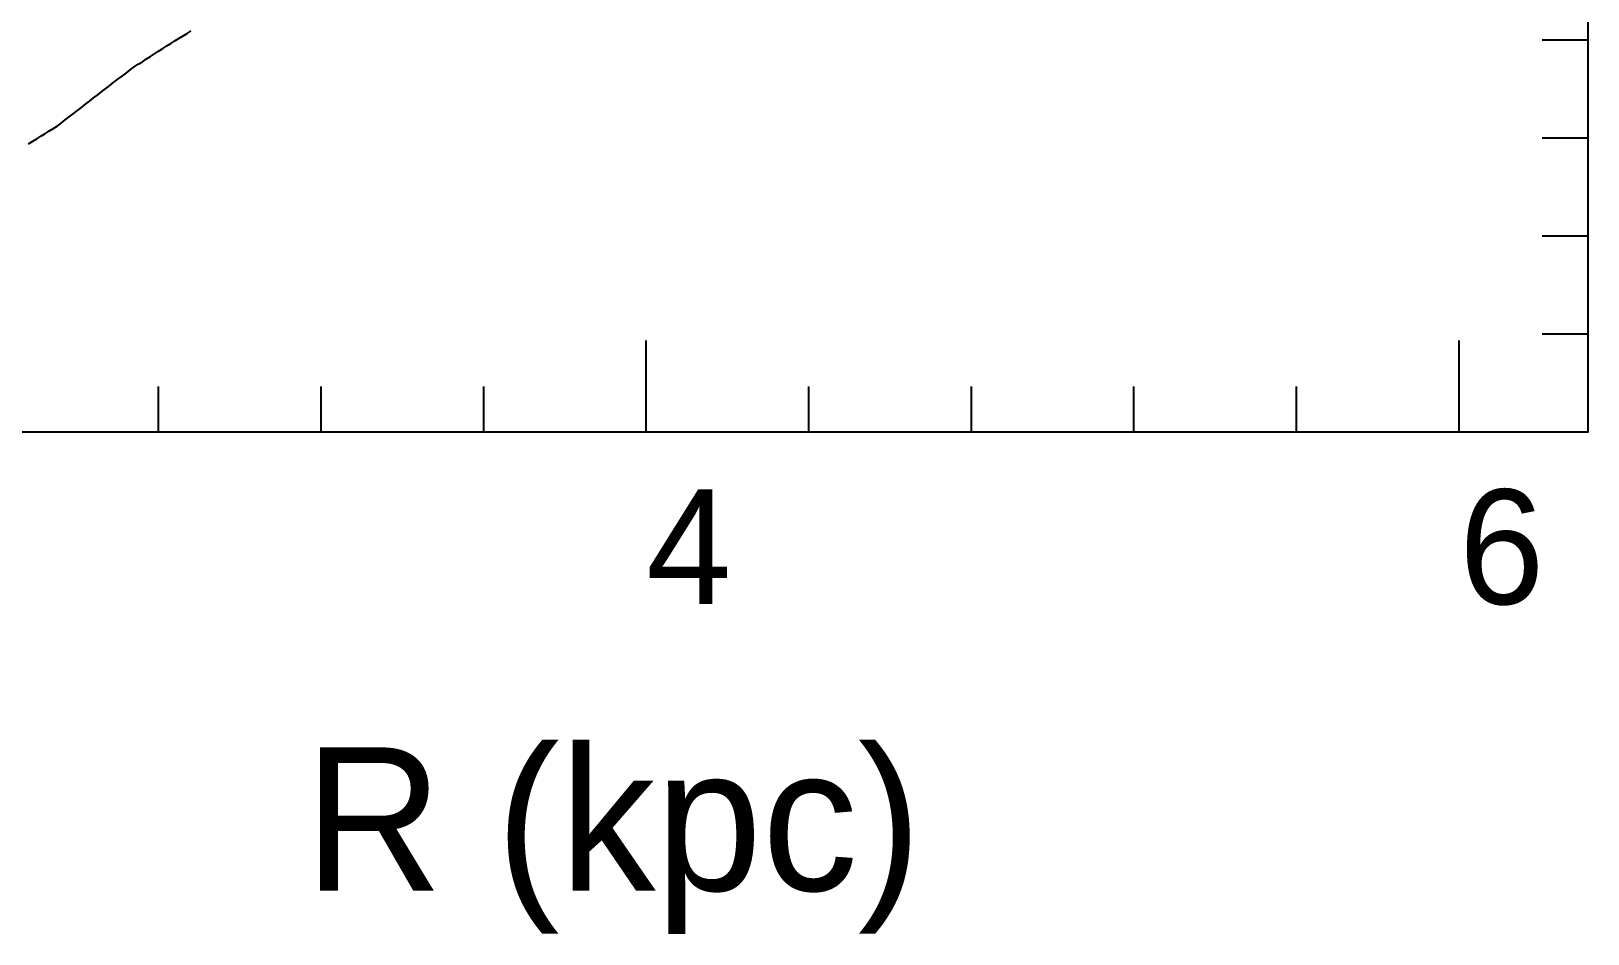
# Model space of a CAD drawing. Extents: x -35 to 179, y -35 to 146.
# Drawn here: x 70.5 to 179.2, y -35 to 28 of the extents above; entities that cross this region are included whole.
import ezdxf

# ---------------------------------------------------------------- set-up
doc = ezdxf.new("R2010")
doc.units = 0

msp = doc.modelspace()

# ---------------------------------------------------------------- linework, layer by layer
at = {"color": 0}
for p, q in [((179.2, 27.37), (176, 27.37)), ((179.2, 20.52), (176, 20.52)), ((179.2, 13.68), (176, 13.68)), ((179.2, 6.84), (176, 6.84)), ((113.47, 0), (113.47, 6.4)), ((170.21, 0), (170.21, 6.4)), ((79.43, 0), (79.43, 3.2)), ((90.78, 0), (90.78, 3.2)), ((102.12, 0), (102.12, 3.2)), ((124.82, 0), (124.82, 3.2)), ((136.17, 0), (136.17, 3.2)), ((147.51, 0), (147.51, 3.2)), ((158.86, 0), (158.86, 3.2))]:
    msp.add_line(p, q, dxfattribs=at)
msp.add_lwpolyline([(0, 0), (0, 119.73), (179.2, 119.73), (179.2, 0)], close=True, dxfattribs=at)
at = {"color": 6}
msp.add_lwpolyline([(70.35, 20.13), (70.64, 20.31), (70.92, 20.48), (71.2, 20.66), (71.49, 20.83), (71.77, 21.01), (72.05, 21.18), (72.34, 21.35), (72.62, 21.57), (72.91, 21.79), (73.19, 22.01), (73.47, 22.23), (73.76, 22.45), (74.04, 22.67), (74.32, 22.89), (74.61, 23.11), (74.89, 23.33), (75.18, 23.55), (75.46, 23.77), (75.74, 23.99), (76.03, 24.2), (76.31, 24.42), (76.59, 24.64), (76.88, 24.85), (77.16, 25.07), (77.44, 25.29), (77.73, 25.51), (78.01, 25.68), (78.3, 25.86), (78.58, 26.05), (78.86, 26.23), (79.15, 26.41), (79.43, 26.59), (79.71, 26.78), (80, 26.96), (80.28, 27.14), (80.57, 27.32), (80.85, 27.49), (81.13, 27.66), (81.42, 27.83), (81.7, 28.01)], dxfattribs=at)

# ---------------------------------------------------------------- texts
at = {"color": 0}
for s, height, p in [('4', 8, (113.47, -12)), ('6', 8, (170.21, -12)), ('R (kpc)', 10, (89.6, -32))]:
    msp.add_text(s, height=height, dxfattribs=at).set_placement(p)

doc.saveas('drawing.dxf')
